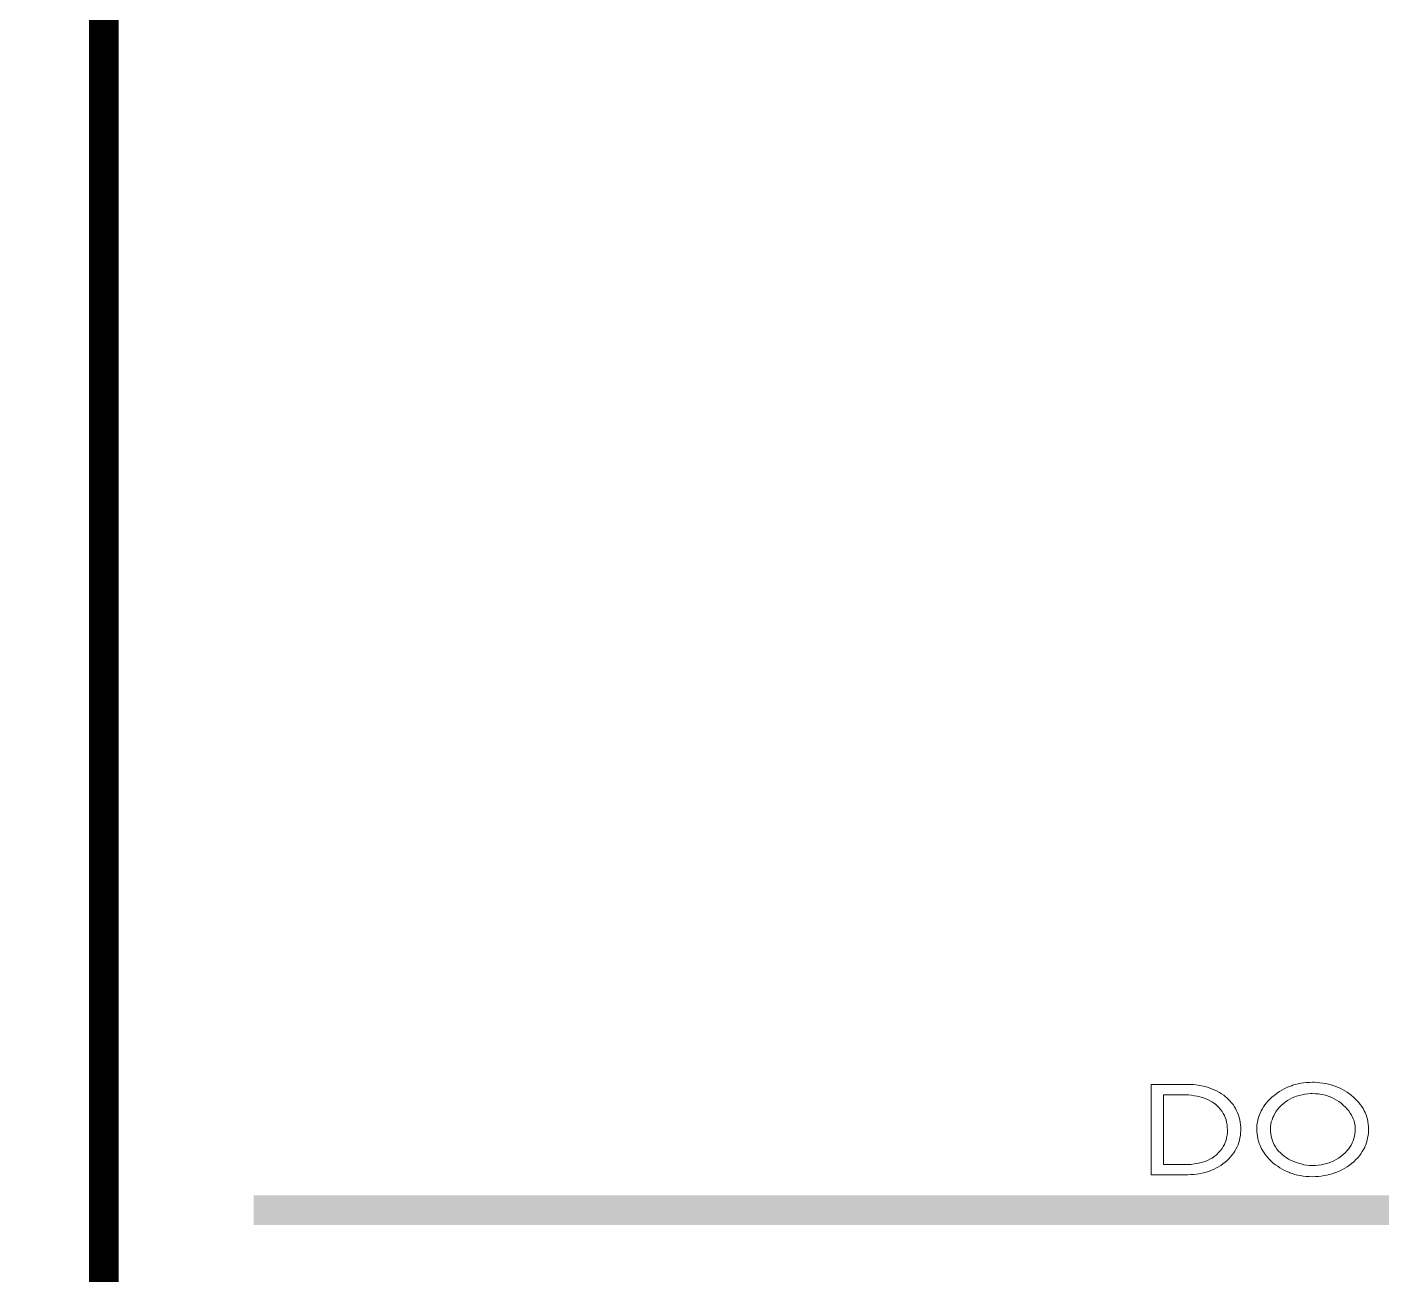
# Model space of a CAD drawing. Header units: millimetres. Extents: x 83956 to 461956, y 36707 to 125807.
# Drawn here: x 201122 to 204556, y 46473 to 49635 of the extents above; entities that cross this region are included whole.
import ezdxf

# ---------------------------------------------------------------- set-up
doc = ezdxf.new("R2010")
doc.units = ezdxf.units.MM
doc.header["$LTSCALE"] = 100
doc.header["$MEASUREMENT"] = 0
doc.layers.get('0').update_dxf_attribs({"linetype": 'CONTINUOUS'})
doc.layers.add('FORM', color=8, linetype='CONTINUOUS')

# ---------------------------------------------------------------- blocks, each defined once
blk = doc.blocks.new('PMC-mark')
at = {"layer": 'FORM', "color": 7, "lineweight": 0}
for p, q in [((3656.8, 2040.3), (3539.8, 2040.3)), ((3539.8, 2040.3), (3539.8, 1734.3)), ((3661.8, 2040.3), (3656.8, 2040.3)), ((3672.3, 2039.8), (3661.8, 2040.3)), ((3682.8, 2039.3), (3672.3, 2039.8)), ((3692.8, 2038.3), (3682.8, 2039.3)), ((3702.3, 2036.8), (3692.8, 2038.3)), ((3711.8, 2034.8), (3702.3, 2036.8)), ((3721.3, 2032.8), (3711.8, 2034.8)), ((3730.3, 2030.3), (3721.3, 2032.8)), ((3738.8, 2027.8), (3730.3, 2030.3)), ((3747.3, 2024.3), (3738.8, 2027.8)), ((3755.3, 2020.8), (3747.3, 2024.3)), ((3763.3, 2016.8), (3755.3, 2020.8)), ((3770.8, 2012.8), (3763.3, 2016.8)), ((3973.8, 2015.8), (3966.3, 2010.3)), ((3981.8, 2020.8), (3973.8, 2015.8)), ((3989.8, 2025.3), (3981.8, 2020.8)), ((3998.3, 2029.3), (3989.8, 2025.3)), ((4006.3, 2032.8), (3998.3, 2029.3)), ((4015.3, 2035.8), (4006.3, 2032.8)), ((4018.3, 2037.3), (4015.3, 2035.8)), ((4027.3, 2039.8), (4018.3, 2037.3)), ((4036.8, 2042.3), (4027.3, 2039.8)), ((4045.8, 2043.8), (4036.8, 2042.3)), ((4055.3, 2045.3), (4045.8, 2043.8)), ((4065.3, 2046.3), (4055.3, 2045.3)), ((4075.3, 2046.8), (4065.3, 2046.3)), ((4085.3, 2047.3), (4075.3, 2046.8)), ((4090.8, 2047.3), (4085.3, 2047.3)), ((4100.8, 2046.8), (4090.8, 2047.3)), ((4110.8, 2045.8), (4100.8, 2046.8)), ((4120.8, 2044.8), (4110.8, 2045.8)), ((4130.3, 2043.3), (4120.8, 2044.8)), ((4139.3, 2041.3), (4130.3, 2043.3)), ((4148.3, 2038.8), (4139.3, 2041.3)), ((4157.3, 2035.8), (4148.3, 2038.8)), ((4161.8, 2034.3), (4157.3, 2035.8)), ((4170.3, 2031.3), (4161.8, 2034.3)), ((4178.8, 2027.3), (4170.3, 2031.3)), ((4186.8, 2023.3), (4178.8, 2027.3)), ((4194.8, 2018.3), (4186.8, 2023.3)), ((4202.8, 2013.3), (4194.8, 2018.3)), ((3582.3, 1769.3), (3582.3, 2004.8)), ((3582.3, 2004.8), (3643.8, 2004.8)), ((3643.8, 2004.8), (3655.3, 2004.8)), ((3655.3, 2004.8), (3665.8, 2004.3)), ((3665.8, 2004.3), (3676.3, 2003.3)), ((3676.3, 2003.3), (3686.3, 2001.8)), ((3686.3, 2001.8), (3695.8, 1999.8)), ((3695.8, 1999.8), (3704.8, 1997.8)), ((3704.8, 1997.8), (3713.8, 1995.3)), ((3713.8, 1995.3), (3722.3, 1992.3)), ((3722.3, 1992.3), (3730.3, 1988.8)), ((3730.3, 1988.8), (3737.8, 1985.3)), ((3737.8, 1985.3), (3745.3, 1980.8)), ((3745.3, 1980.8), (3752.3, 1976.3)), ((3752.3, 1976.3), (3757.3, 1972.8)), ((3757.3, 1972.8), (3763.8, 1967.3)), ((3778.3, 2008.3), (3770.8, 2012.8)), ((3785.3, 2003.3), (3778.3, 2008.3)), ((3791.8, 1997.8), (3785.3, 2003.3)), ((3794.3, 1995.8), (3791.8, 1997.8)), ((3800.8, 1990.3), (3794.3, 1995.8)), ((3806.3, 1984.3), (3800.8, 1990.3)), ((3811.8, 1977.8), (3806.3, 1984.3)), ((3816.8, 1971.8), (3811.8, 1977.8)), ((3821.3, 1964.8), (3816.8, 1971.8)), ((3924.8, 1970.8), (3919.8, 1963.8)), ((3929.8, 1977.8), (3924.8, 1970.8)), ((3935.8, 1984.3), (3929.8, 1977.8)), ((3941.8, 1990.3), (3935.8, 1984.3)), ((3948.3, 1996.8), (3941.8, 1990.3)), ((3955.8, 2002.3), (3948.3, 1996.8)), ((3958.8, 2004.8), (3955.8, 2002.3)), ((3966.3, 2010.3), (3958.8, 2004.8)), ((3979.8, 1968.8), (3986.3, 1974.8)), ((3986.3, 1974.8), (3993.3, 1980.3)), ((3993.3, 1980.3), (4000.8, 1985.3)), ((4000.8, 1985.3), (4008.8, 1990.3)), ((4008.8, 1990.3), (4016.8, 1994.3)), ((4016.8, 1994.3), (4025.8, 1997.8)), ((4025.8, 1997.8), (4031.8, 1999.8)), ((4031.8, 1999.8), (4040.8, 2002.8)), ((4040.8, 2002.8), (4050.3, 2005.3)), ((4050.3, 2005.3), (4059.8, 2006.8)), ((4059.8, 2006.8), (4069.3, 2007.8)), ((4069.3, 2007.8), (4078.8, 2008.8)), ((4078.8, 2008.8), (4084.8, 2008.8)), ((4084.8, 2008.8), (4095.3, 2008.3)), ((4095.3, 2008.3), (4105.3, 2007.8)), ((4105.3, 2007.8), (4114.8, 2006.3)), ((4114.8, 2006.3), (4124.3, 2004.3)), ((4124.3, 2004.3), (4133.3, 2002.3)), ((4133.3, 2002.3), (4142.3, 1999.3)), ((4142.3, 1999.3), (4142.3, 1999.3)), ((4142.3, 1999.3), (4150.8, 1995.8)), ((4150.8, 1995.8), (4158.8, 1991.8)), ((4158.8, 1991.8), (4166.8, 1987.3)), ((4166.8, 1987.3), (4174.8, 1982.3)), ((4174.8, 1982.3), (4181.8, 1976.3)), ((4181.8, 1976.3), (4189.3, 1970.3)), ((4189.3, 1970.3), (4190.3, 1969.3)), ((4190.3, 1969.3), (4196.8, 1963.3)), ((4210.3, 2007.8), (4202.8, 2013.3)), ((4217.8, 2002.3), (4210.3, 2007.8)), ((4222.8, 1997.8), (4217.8, 2002.3)), ((4229.3, 1991.8), (4222.8, 1997.8)), ((4235.8, 1985.8), (4229.3, 1991.8)), ((4241.8, 1979.3), (4235.8, 1985.8)), ((4246.8, 1972.3), (4241.8, 1979.3)), ((4251.8, 1965.3), (4246.8, 1972.3)), ((3763.8, 1967.3), (3769.8, 1961.3)), ((3769.8, 1961.3), (3774.8, 1955.3)), ((3774.8, 1955.3), (3779.8, 1948.8)), ((3779.8, 1948.8), (3783.8, 1942.3)), ((3783.8, 1942.3), (3787.8, 1935.3)), ((3787.8, 1935.3), (3790.8, 1927.8)), ((3790.8, 1927.8), (3793.3, 1920.3)), ((3825.3, 1958.3), (3821.3, 1964.8)), ((3828.8, 1951.3), (3825.3, 1958.3)), ((3832.3, 1943.8), (3828.8, 1951.3)), ((3834.8, 1936.3), (3832.3, 1943.8)), ((3837.3, 1928.8), (3834.8, 1936.3)), ((3839.3, 1920.8), (3837.3, 1928.8)), ((3902.8, 1927.8), (3900.8, 1919.8)), ((3905.3, 1935.3), (3902.8, 1927.8)), ((3908.8, 1943.3), (3905.3, 1935.3)), ((3912.3, 1950.8), (3908.8, 1943.3)), ((3915.3, 1956.8), (3912.3, 1950.8)), ((3919.8, 1963.8), (3915.3, 1956.8)), ((3948.8, 1920.8), (3951.8, 1928.8)), ((3951.8, 1928.8), (3954.3, 1934.3)), ((3954.3, 1934.3), (3958.3, 1941.8)), ((3958.3, 1941.8), (3962.8, 1949.3)), ((3962.8, 1949.3), (3967.8, 1956.3)), ((3967.8, 1956.3), (3973.8, 1962.8)), ((3973.8, 1962.8), (3979.8, 1968.8)), ((4196.8, 1963.3), (4202.8, 1956.8)), ((4202.8, 1956.8), (4208.3, 1950.3)), ((4208.3, 1950.3), (4213.3, 1943.3)), ((4213.3, 1943.3), (4217.8, 1935.8)), ((4217.8, 1935.8), (4219.8, 1931.8)), ((4219.8, 1931.8), (4223.3, 1924.3)), ((4223.3, 1924.3), (4225.8, 1916.8)), ((4256.3, 1958.3), (4251.8, 1965.3)), ((4260.3, 1951.3), (4256.3, 1958.3)), ((4263.3, 1945.3), (4260.3, 1951.3)), ((4266.3, 1937.8), (4263.3, 1945.3)), ((4268.8, 1929.8), (4266.3, 1937.8)), ((4270.8, 1922.3), (4268.8, 1929.8)), ((3793.3, 1920.3), (3795.3, 1912.3)), ((3795.3, 1912.3), (3796.8, 1903.8)), ((3796.8, 1903.8), (3797.3, 1895.3)), ((3797.3, 1895.3), (3797.8, 1886.3)), ((3797.8, 1886.3), (3797.8, 1885.8)), ((3797.8, 1885.8), (3797.8, 1876.8)), ((3840.8, 1912.3), (3839.3, 1920.8)), ((3841.8, 1903.8), (3840.8, 1912.3)), ((3842.8, 1895.3), (3841.8, 1903.8)), ((3842.3, 1875.8), (3842.8, 1884.3)), ((3842.8, 1886.3), (3842.8, 1895.3)), ((3842.8, 1884.3), (3842.8, 1886.3)), ((3897.8, 1903.8), (3897.3, 1895.8)), ((3897.3, 1895.8), (3897.3, 1889.3)), ((3897.3, 1889.3), (3897.3, 1880.8)), ((3897.3, 1889.3), (3897.3, 1889.3)), ((3897.3, 1880.8), (3898.3, 1872.8)), ((3899.3, 1911.8), (3897.8, 1903.8)), ((3900.8, 1919.8), (3899.3, 1911.8)), ((3943.8, 1897.3), (3944.8, 1905.3)), ((3943.8, 1888.8), (3943.8, 1897.3)), ((3943.8, 1881.3), (3943.8, 1888.8)), ((3943.8, 1888.8), (3943.8, 1888.8)), ((3944.8, 1872.8), (3943.8, 1881.3)), ((3944.8, 1905.3), (3946.3, 1913.3)), ((3946.3, 1913.3), (3948.8, 1920.8)), ((4225.8, 1916.8), (4227.8, 1908.8)), ((4227.8, 1908.8), (4229.3, 1900.8)), ((4229.3, 1881.3), (4228.8, 1873.3)), ((4229.3, 1900.8), (4229.8, 1892.3)), ((4229.8, 1889.8), (4229.3, 1881.3)), ((4229.8, 1892.3), (4229.8, 1889.8)), ((4272.8, 1914.3), (4270.8, 1922.3)), ((4273.8, 1905.8), (4272.8, 1914.3)), ((4274.3, 1897.8), (4273.8, 1905.8)), ((4274.8, 1889.3), (4274.3, 1897.8)), ((4274.3, 1875.8), (4274.8, 1884.3)), ((4274.8, 1884.3), (4274.8, 1889.3)), ((3787.8, 1836.8), (3783.8, 1829.8)), ((3790.8, 1844.3), (3787.8, 1836.8)), ((3793.3, 1851.8), (3790.8, 1844.3)), ((3795.3, 1859.8), (3793.3, 1851.8)), ((3796.8, 1868.3), (3795.3, 1859.8)), ((3797.8, 1876.8), (3796.8, 1868.3)), ((3830.3, 1828.8), (3833.8, 1836.3)), ((3833.8, 1836.3), (3836.3, 1843.8)), ((3836.3, 1843.8), (3838.8, 1851.3)), ((3838.8, 1851.3), (3840.3, 1859.3)), ((3840.3, 1859.3), (3841.8, 1867.8)), ((3841.8, 1867.8), (3842.3, 1875.8)), ((3898.3, 1872.8), (3899.3, 1864.8)), ((3899.3, 1864.8), (3900.8, 1856.8)), ((3900.8, 1856.8), (3902.8, 1848.8)), ((3902.8, 1848.8), (3905.3, 1840.8)), ((3905.3, 1840.8), (3908.3, 1833.3)), ((3908.3, 1833.3), (3909.8, 1830.3)), ((3946.3, 1864.8), (3944.8, 1872.8)), ((3948.3, 1856.8), (3946.3, 1864.8)), ((3950.8, 1849.3), (3948.3, 1856.8)), ((3953.8, 1841.8), (3950.8, 1849.3)), ((3956.3, 1836.3), (3953.8, 1841.8)), ((3960.8, 1828.8), (3956.3, 1836.3)), ((4215.8, 1835.3), (4211.8, 1828.3)), ((4219.8, 1842.3), (4215.8, 1835.3)), ((4222.8, 1849.8), (4219.8, 1842.3)), ((4225.3, 1857.3), (4222.8, 1849.8)), ((4227.3, 1865.3), (4225.3, 1857.3)), ((4228.8, 1873.3), (4227.3, 1865.3)), ((4262.3, 1828.8), (4265.3, 1836.3)), ((4265.3, 1836.3), (4267.8, 1843.8)), ((4267.8, 1843.8), (4270.3, 1851.3)), ((4270.3, 1851.3), (4271.8, 1859.3)), ((4271.8, 1859.3), (4273.3, 1867.3)), ((4273.3, 1867.3), (4274.3, 1875.8)), ((3738.3, 1787.3), (3730.3, 1783.3)), ((3745.8, 1791.3), (3738.3, 1787.3)), ((3752.8, 1796.3), (3745.8, 1791.3)), ((3759.3, 1801.3), (3752.8, 1796.3)), ((3763.3, 1804.8), (3759.3, 1801.3)), ((3769.3, 1810.8), (3763.3, 1804.8)), ((3774.8, 1816.8), (3769.3, 1810.8)), ((3779.8, 1823.3), (3774.8, 1816.8)), ((3783.8, 1829.8), (3779.8, 1823.3)), ((3796.8, 1782.8), (3803.3, 1789.3)), ((3803.3, 1789.3), (3808.8, 1795.3)), ((3808.8, 1795.3), (3814.3, 1802.3)), ((3814.3, 1802.3), (3819.3, 1808.8)), ((3819.3, 1808.8), (3822.8, 1814.3)), ((3822.8, 1814.3), (3826.8, 1821.3)), ((3826.8, 1821.3), (3830.3, 1828.8)), ((3909.8, 1830.3), (3913.3, 1822.8)), ((3913.3, 1822.8), (3917.3, 1815.8)), ((3917.3, 1815.8), (3921.8, 1808.8)), ((3921.8, 1808.8), (3926.8, 1801.8)), ((3926.8, 1801.8), (3932.3, 1794.8)), ((3932.3, 1794.8), (3938.3, 1788.3)), ((3938.3, 1788.3), (3944.3, 1781.8)), ((3965.3, 1821.3), (3960.8, 1828.8)), ((3970.8, 1814.8), (3965.3, 1821.3)), ((3976.8, 1808.8), (3970.8, 1814.8)), ((3983.3, 1802.8), (3976.8, 1808.8)), ((3989.3, 1797.8), (3983.3, 1802.8)), ((3996.8, 1792.8), (3989.3, 1797.8)), ((4004.8, 1787.8), (3996.8, 1792.8)), ((4012.8, 1783.3), (4004.8, 1787.8)), ((4165.8, 1786.3), (4157.8, 1782.3)), ((4173.3, 1791.3), (4165.8, 1786.3)), ((4180.8, 1796.3), (4173.3, 1791.3)), ((4187.8, 1802.3), (4180.8, 1796.3)), ((4188.8, 1803.3), (4187.8, 1802.3)), ((4195.3, 1809.3), (4188.8, 1803.3)), ((4201.3, 1815.3), (4195.3, 1809.3)), ((4206.8, 1821.8), (4201.3, 1815.3)), ((4211.8, 1828.3), (4206.8, 1821.8)), ((4225.8, 1779.3), (4232.3, 1785.8)), ((4232.3, 1785.8), (4238.3, 1792.3)), ((4238.3, 1792.3), (4244.3, 1798.8)), ((4244.3, 1798.8), (4249.3, 1805.8)), ((4249.3, 1805.8), (4253.8, 1812.8)), ((4253.8, 1812.8), (4257.8, 1819.8)), ((4257.8, 1819.8), (4261.8, 1827.3)), ((4261.8, 1827.3), (4262.3, 1828.8)), ((3654.8, 1769.3), (3582.3, 1769.3)), ((3665.3, 1769.3), (3654.8, 1769.3)), ((3675.3, 1769.8), (3665.3, 1769.3)), ((3685.8, 1771.3), (3675.3, 1769.8)), ((3695.3, 1772.8), (3685.8, 1771.3)), ((3704.8, 1774.8), (3695.3, 1772.8)), ((3713.3, 1777.3), (3704.8, 1774.8)), ((3707.3, 1739.3), (3716.8, 1741.3)), ((3722.3, 1779.8), (3713.3, 1777.3)), ((3716.8, 1741.3), (3726.3, 1743.8)), ((3730.3, 1783.3), (3722.3, 1779.8)), ((3726.3, 1743.8), (3735.3, 1746.3)), ((3735.3, 1746.3), (3743.8, 1749.8)), ((3743.8, 1749.8), (3752.8, 1753.8)), ((3752.8, 1753.8), (3761.3, 1757.8)), ((3761.3, 1757.8), (3767.3, 1761.3)), ((3767.3, 1761.3), (3775.3, 1766.3)), ((3775.3, 1766.3), (3782.8, 1771.8)), ((3782.8, 1771.8), (3790.3, 1777.3)), ((3790.3, 1777.3), (3796.8, 1782.8)), ((3944.3, 1781.8), (3945.8, 1780.8)), ((3945.8, 1780.8), (3952.8, 1774.3)), ((3952.8, 1774.3), (3960.3, 1768.8)), ((3960.3, 1768.8), (3967.8, 1763.3)), ((3967.8, 1763.3), (3975.3, 1758.3)), ((3975.3, 1758.3), (3983.3, 1753.3)), ((3983.3, 1753.3), (3991.3, 1749.3)), ((3991.3, 1749.3), (3999.3, 1745.3)), ((3999.3, 1745.3), (4007.8, 1742.3)), ((4007.8, 1742.3), (4008.8, 1741.8)), ((4008.8, 1741.8), (4017.3, 1738.8)), ((4021.8, 1779.8), (4012.8, 1783.3)), ((4030.8, 1776.3), (4021.8, 1779.8)), ((4037.8, 1773.8), (4030.8, 1776.3)), ((4046.8, 1771.3), (4037.8, 1773.8)), ((4056.3, 1768.8), (4046.8, 1771.3)), ((4065.8, 1767.3), (4056.3, 1768.8)), ((4075.3, 1766.3), (4065.8, 1767.3)), ((4084.8, 1766.3), (4075.3, 1766.3)), ((4094.8, 1766.3), (4084.8, 1766.3)), ((4104.8, 1767.3), (4094.8, 1766.3)), ((4114.3, 1768.3), (4104.8, 1767.3)), ((4123.3, 1770.3), (4114.3, 1768.3)), ((4132.3, 1772.3), (4123.3, 1770.3)), ((4141.3, 1775.3), (4132.3, 1772.3)), ((4149.8, 1778.3), (4141.3, 1775.3)), ((4157.8, 1782.3), (4149.8, 1778.3)), ((4152.3, 1738.3), (4161.3, 1741.3)), ((4161.3, 1741.3), (4161.8, 1741.3)), ((4161.8, 1741.3), (4170.3, 1744.8)), ((4170.3, 1744.8), (4178.8, 1748.3)), ((4178.8, 1748.3), (4186.8, 1752.8)), ((4186.8, 1752.8), (4194.8, 1757.3)), ((4194.8, 1757.3), (4202.8, 1761.8)), ((4202.8, 1761.8), (4210.3, 1767.3)), ((4210.3, 1767.3), (4217.8, 1772.8)), ((4217.8, 1772.8), (4225.3, 1778.8)), ((4225.3, 1778.8), (4225.8, 1779.3)), ((3539.8, 1734.3), (3640.8, 1734.3)), ((3640.8, 1734.3), (3652.8, 1734.3)), ((3652.8, 1734.3), (3663.8, 1734.8)), ((3663.8, 1734.8), (3674.3, 1735.3)), ((3674.3, 1735.3), (3684.3, 1735.8)), ((3684.3, 1735.8), (3693.3, 1736.8)), ((3693.3, 1736.8), (3701.3, 1738.3)), ((3701.3, 1738.3), (3707.3, 1739.3)), ((4017.3, 1738.8), (4026.3, 1735.8)), ((4026.3, 1735.8), (4035.3, 1733.8)), ((4035.3, 1733.8), (4044.8, 1731.8)), ((4044.8, 1731.8), (4054.3, 1730.3)), ((4054.3, 1730.3), (4064.3, 1729.3)), ((4064.3, 1729.3), (4074.3, 1728.8)), ((4074.3, 1728.8), (4084.3, 1728.3)), ((4084.3, 1728.3), (4084.8, 1728.3)), ((4084.8, 1728.3), (4095.3, 1728.8)), ((4095.3, 1728.8), (4105.3, 1729.3)), ((4105.3, 1729.3), (4114.8, 1730.3)), ((4114.8, 1730.3), (4124.8, 1731.8)), ((4124.8, 1731.8), (4133.8, 1733.3)), ((4133.8, 1733.3), (4143.3, 1735.8)), ((4143.3, 1735.8), (4152.3, 1738.3))]:
    blk.add_line(p, q, dxfattribs=at)
at = {"layer": 'FORM', "color": 7}
blk.add_solid([(506.6, 1565), (506.6, 1665), (8348.9, 1565), (8348.9, 1665)], dxfattribs=at)
blk = doc.blocks.new('PMC-FORMV')
at = {"layer": 'FORM', "const_width": 50.1}
blk.add_lwpolyline([(36239.9, 975), (36239.9, 28725)], dxfattribs=at)
at = {"layer": 'FORM', "xscale": 0.5, "yscale": 0.5, "zscale": 0.5}
blk.add_blockref('PMC-mark', (36239.9, 5812.1), dxfattribs=at)

msp = doc.modelspace()

# ---------------------------------------------------------------- linework, layer by layer
msp.add_lwpolyline([(149271.6, 79794.6), (201316, 79794.6), (201316, 38169.6), (149271.6, 38169.6)], close=True)

# ---------------------------------------------------------------- block references
at = {"layer": 'FORM', "xscale": 1.5, "yscale": 1.5, "zscale": 1.5}
msp.add_blockref('PMC-FORMV', (146956.1, 36707.1), dxfattribs=at)

doc.saveas('drawing.dxf')
